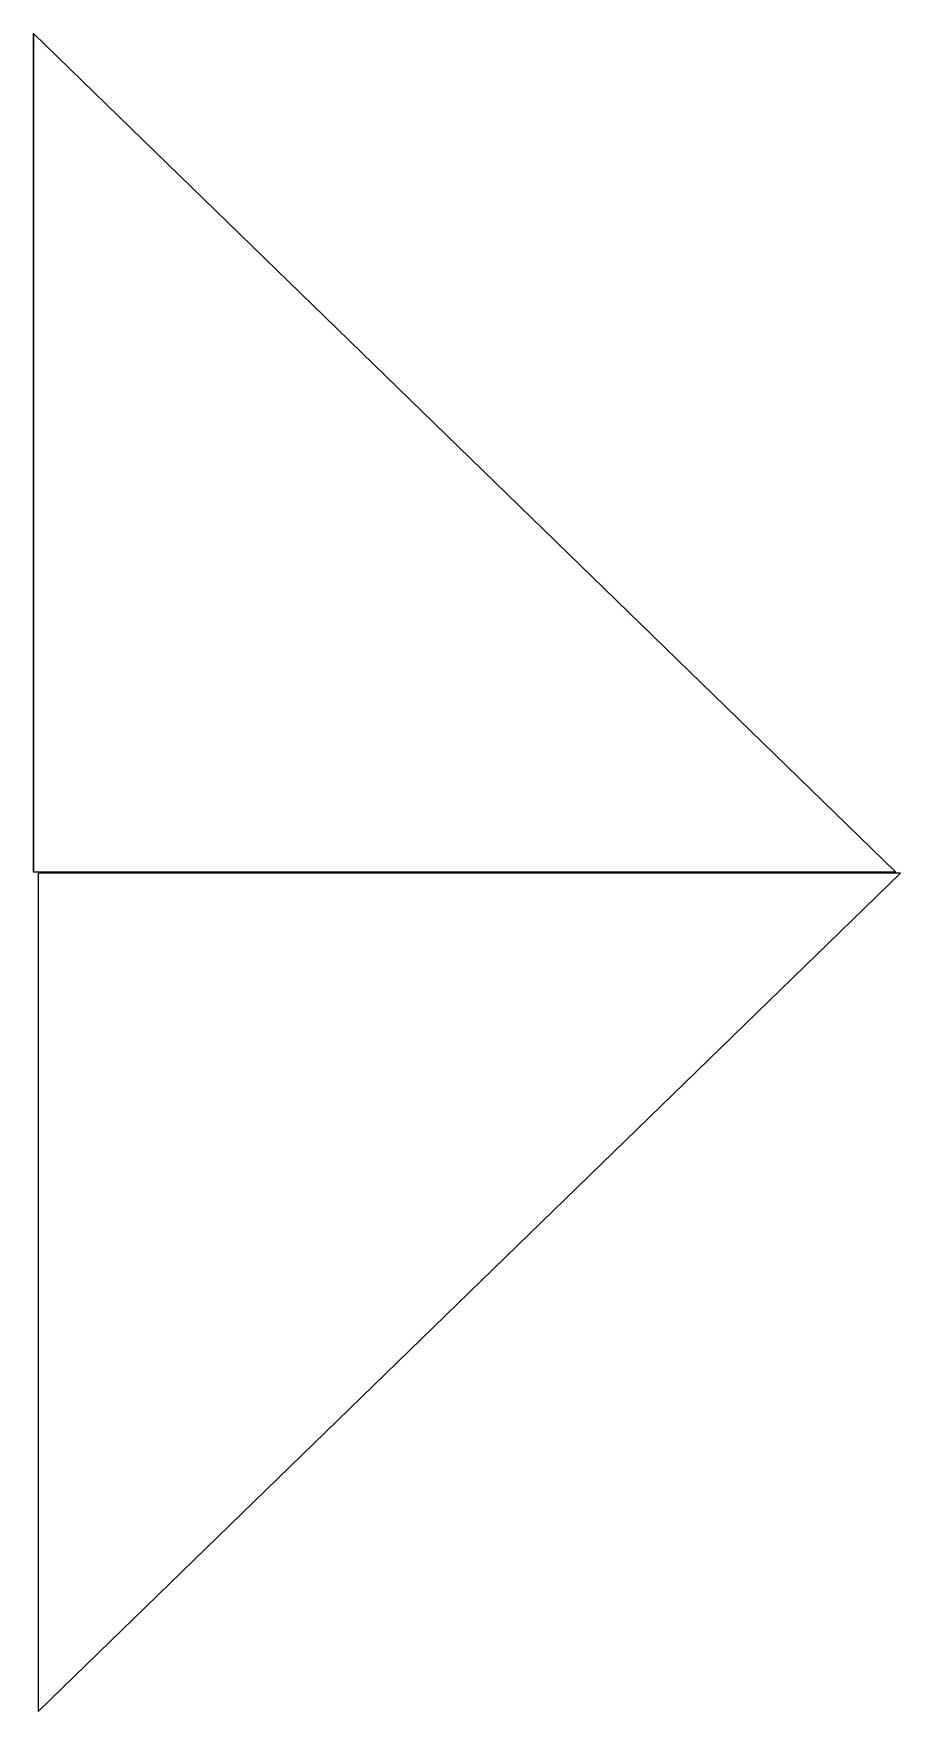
# Model space of a CAD drawing. Extents: x 212106 to 638151, y -1311344 to 1260505.
# Drawn here: x 212106.4 to 212178.6, y 53981.4 to 54121.1 of the extents above; entities that cross this region are included whole.
import ezdxf

# ---------------------------------------------------------------- set-up
doc = ezdxf.new("R2010")
doc.units = 0
doc.header["$MEASUREMENT"] = 0
doc.layers.add('at_Entity', color=7, linetype='Continuous')

msp = doc.modelspace()

# ---------------------------------------------------------------- linework, layer by layer
at = {"layer": 'at_Entity', "color": 0}
for p, q in [((212178.17, 54051.29), (212106.41, 54121.06)), ((212106.41, 54121.06), (212178.17, 54051.29)), ((212106.41, 54121.06), (212106.41, 54051.29)), ((212106.41, 54051.29), (212106.41, 54121.06)), ((212106.41, 54121.06), (212106.41, 54121.06)), ((212106.41, 54051.29), (212106.41, 54121.06)), ((212106.41, 54121.06), (212178.17, 54051.29)), ((212178.17, 54051.29), (212106.41, 54051.29)), ((212106.8, 54051.2), (212106.8, 53981.44)), ((212106.8, 53981.44), (212178.56, 54051.2)), ((212178.56, 54051.2), (212106.8, 54051.2)), ((212106.8, 53981.44), (212178.56, 54051.2)), ((212178.56, 54051.2), (212106.8, 53981.44)), ((212178.17, 54051.29), (212178.17, 54051.29)), ((212106.8, 53981.44), (212106.8, 53981.44))]:
    msp.add_line(p, q, dxfattribs=at)

doc.saveas('drawing.dxf')
